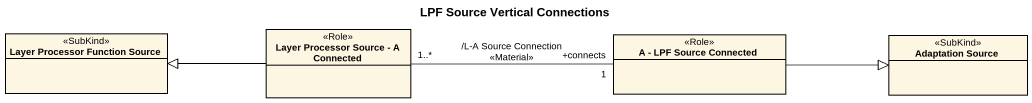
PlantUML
@startuml
title LPF Source Vertical Connections
hide circle
hide empty members
class "Layer Processor Function Source" as Layer_Processor_Function <<SubKind>>
class "Layer Processor Source - A Connected" as Layer_Processor_Source_A <<Role>>
class "A - LPF Source Connected" as A_LPF_Source_Connected <<Role>>
class "Adaptation Source" as Adaptation_Source <<SubKind>>
Layer_Processor_Source_A -left-|> Layer_Processor_Function
Layer_Processor_Source_A "1..*" -right- "+connects\n1" A_LPF_Source_Connected : /L-A Source Connection\n<<Material>>
A_LPF_Source_Connected -right-|> Adaptation_Source
@enduml
